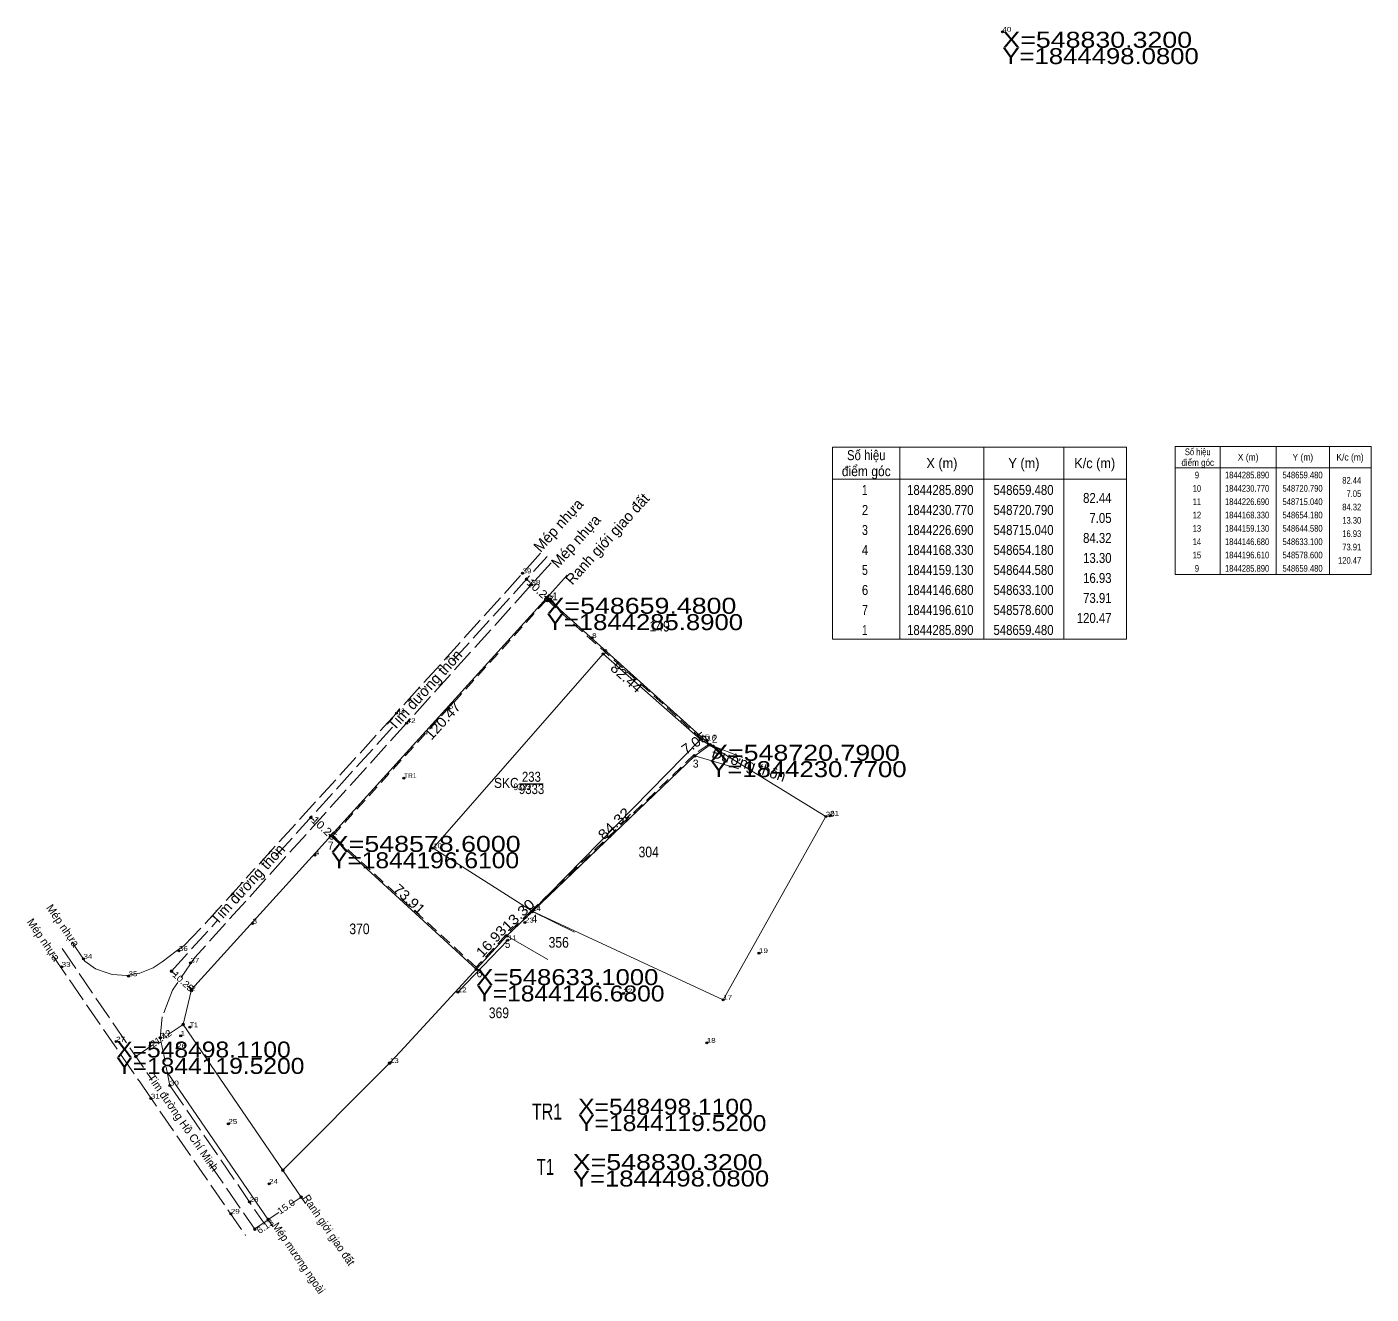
# Model space of a CAD drawing. Header units: metres. Extents: x 547557 to 548969, y 1843289 to 1844500.
# Drawn here: x 548465 to 548969, y 1844025 to 1844500 of the extents above; entities that cross this region are included whole.
import ezdxf
from ezdxf.enums import TextEntityAlignment as Align

# ---------------------------------------------------------------- set-up
doc = ezdxf.new("R2010")
doc.units = ezdxf.units.M
doc.header["$LTSCALE"] = 1.5
doc.header["$PDMODE"] = 32
doc.header["$PDSIZE"] = 0.75
for name, pattern in [('DOTTED', [1.5, 0.3, -1.2]), ('LONG_DASHED', [7.5, 6, -1.5]), ('MEDIUM_DASHED', [4.5, 3, -1.5]), ('SHORT_DASHED', [2.7, 1.5, -1.2])]:
    doc.linetypes.add(name, pattern=pattern)
for name, color, linetype, lineweight in [('1', 7, 'SHORT_DASHED', 13), ('10', 7, 'Continuous', 13), ('13', 7, 'Continuous', 25), ('2', 7, 'Continuous', 13), ('22', 7, 'LONG_DASHED', 13), ('23', 7, 'Continuous', 13), ('32', 7, 'Continuous', 13), ('5', 7, 'Continuous', 13), ('63', 7, 'Continuous', 13)]:
    doc.layers.add(name, color=color, linetype=linetype, lineweight=lineweight)
doc.layers.add('12', color=7, linetype='Continuous')
doc.layers.add('7', color=7, linetype='Continuous')

msp = doc.modelspace()

# ---------------------------------------------------------------- hatches: boundary and pattern name
at = {"layer": '10'}
for points in [[(548571.61, 1844203.46, 1), (548570.61, 1844203.46, 1)], [(548579.1, 1844196.61, 1), (548578.1, 1844196.61, 1)], [(548519.31, 1844145.89, 1), (548518.31, 1844145.89, 1)], [(548633.6, 1844146.68, 1), (548632.6, 1844146.68, 1)], [(548506, 1844113.89, 1), (548505, 1844113.89, 1)], [(548567.94, 1844061.24, 1), (548566.94, 1844061.24, 1)], [(548550.54, 1844049.24, 1), (548549.54, 1844049.24, 1)], [(548555.56, 1844052.77, 1), (548554.56, 1844052.77, 1)]]:
    msp.add_hatch(color=256, dxfattribs=at).paths.add_polyline_path(points)
at = {"layer": '2'}
for points in [[(548652.41, 1844292.81, 1), (548651.41, 1844292.81, 1)], [(548659.974, 1844285.889, 1), (548658.974, 1844285.889, 1)], [(548721.29, 1844230.77, 1), (548720.29, 1844230.77, 1)], [(548715.54, 1844226.69, 1), (548714.54, 1844226.69, 1)], [(548654.68, 1844168.33, 1), (548653.68, 1844168.33, 1)]]:
    msp.add_hatch(color=256, dxfattribs=at).paths.add_polyline_path(points)
at = {"layer": '32'}
for points in [[(548645.08, 1844159.13, 1), (548644.08, 1844159.13, 1)], [(548526.89, 1844138.98, 1), (548525.89, 1844138.98, 1)], [(548523.68, 1844125.98, 1), (548522.68, 1844125.98, 1)], [(548601.07, 1844111.4, 1), (548600.07, 1844111.4, 1)], [(548561.04, 1844071.33, 1), (548560.04, 1844071.33, 1)]]:
    msp.add_hatch(color=256, dxfattribs=at).paths.add_polyline_path(points)

# ---------------------------------------------------------------- linework, layer by layer
at = {"layer": '1', "linetype": 'Continuous'}
msp.add_lwpolyline([(548659.48, 1844285.89), (548720.79, 1844230.77), (548715.04, 1844226.69), (548654.18, 1844168.33), (548644.58, 1844159.13), (548633.1, 1844146.68), (548578.6, 1844196.61)], close=True, dxfattribs=at)
at = {"layer": '1', "linetype": 'MEDIUM_DASHED'}
msp.add_lwpolyline([(548659.52, 1844285.19), (548719.99, 1844230.82), (548714.72, 1844227.08), (548653.83, 1844168.69), (548644.22, 1844159.48), (548633.07, 1844147.39), (548579.3, 1844196.64)], close=True, dxfattribs=at)
at = {"layer": '10', "linetype": 'DOTTED'}
msp.add_line((548659.48, 1844285.89), (548720.79, 1844230.77), dxfattribs=at)
at = {"layer": '10'}
for p, q in [((548715.04, 1844226.69), (548644.58, 1844159.13)), ((548571.03, 1844203.53), (548572.31, 1844202.37)), ((548577.83, 1844197.31), (548578.6, 1844196.61)), ((548654.18, 1844168.33), (548669.96, 1844160.55)), ((548644.58, 1844159.13), (548625.07, 1844137.97)), ((548659.9, 1844150.31), (548644.58, 1844159.13)), ((548518.81, 1844145.89), (548520.31, 1844144.52)), ((548524.76, 1844140.46), (548526.39, 1844138.98)), ((548523.18, 1844125.98), (548526.39, 1844138.98)), ((548625.07, 1844137.97), (548604.51, 1844115.67)), ((548505.5, 1844113.89), (548511.89, 1844118.26)), ((548604.51, 1844115.67), (548600.57, 1844111.4)), ((548560.54, 1844071.33), (548600.57, 1844111.4)), ((548556.81, 1844050.2), (548517.24, 1844108.09)), ((548563.64, 1844058.64), (548567.44, 1844061.24)), ((548555.06, 1844052.77), (548559.02, 1844055.48)), ((548550.03, 1844049.26), (548555.09, 1844052.72))]:
    msp.add_line(p, q, dxfattribs=at)
for points in [[(548517.6, 1844122.16), (548520.61, 1844124.22), (548523.18, 1844125.98)], [(548569.09, 1844058.83), (548530.23, 1844115.67), (548523.18, 1844125.98)]]:
    msp.add_lwpolyline(points, dxfattribs=at)
for centre in [(548571.11, 1844203.46), (548578.6, 1844196.61), (548518.81, 1844145.89), (548633.1, 1844146.68), (548505.5, 1844113.89), (548567.44, 1844061.24), (548550.04, 1844049.24), (548555.06, 1844052.77)]:
    msp.add_circle(centre, 0.5, dxfattribs=at)
at = {"layer": '13'}
msp.add_line((548649.33, 1844216.12), (548658.17, 1844216.12), dxfattribs=at)
at = {"layer": '2'}
for p, q in [((548651.91, 1844292.81), (548653.28, 1844291.56)), ((548658.71, 1844286.58), (548659.47, 1844285.89))]:
    msp.add_line(p, q, dxfattribs=at)
for centre in [(548651.91, 1844292.81), (548659.474, 1844285.889), (548720.79, 1844230.77), (548715.04, 1844226.69), (548654.18, 1844168.33)]:
    msp.add_circle(centre, 0.5, dxfattribs=at)
at = {"layer": '22'}
for p, q in [((548624.34, 1844262.38), (548659.71, 1844301.42)), ((548558, 1844189.15), (548601.7, 1844237.39)), ((548531.73, 1844164.02), (548549.99, 1844184.23)), ((548518.81, 1844145.89), (548536.1, 1844164.98)), ((548523.57, 1844155.59), (548531.73, 1844164.02)), ((548481.43, 1844156.85), (548486.4, 1844149.66)), ((548477.83, 1844154.37), (548511.53, 1844105.07)), ((548527.54, 1844151.02), (548520.61, 1844140.82)), ((548494.74, 1844145.28), (548496.65, 1844144.64)), ((548520.61, 1844140.82), (548519.19, 1844138.73)), ((548519.19, 1844138.73), (548515.38, 1844128.78)), ((548514.64, 1844120.97), (548515.38, 1844128.78)), ((548533.09, 1844073.79), (548550.04, 1844049.24))]:
    msp.add_line(p, q, dxfattribs=at)
for points in [[(548657.2, 1844302.57), (548603.14, 1844242.65), (548549.99, 1844184.23)], [(548661.12, 1844298.95), (548606.99, 1844238.92), (548527.54, 1844151.02)], [(548515.33, 1844149.38), (548520.61, 1844153.36), (548523.57, 1844155.59)], [(548474.23, 1844151.88), (548507.03, 1844104.28), (548508.08, 1844102.75), (548546.6, 1844046.87)], [(548486.4, 1844149.66), (548490.29, 1844146.79), (548494.74, 1844145.28)], [(548506.91, 1844145.17), (548512.01, 1844147.21), (548515.33, 1844149.38)], [(548496.65, 1844144.64), (548502.03, 1844144.28), (548503.78, 1844144.6), (548506.91, 1844145.17)], [(548514.64, 1844120.97), (548518.25, 1844103.06), (548553.44, 1844051.59)]]:
    msp.add_lwpolyline(points, dxfattribs=at)
at = {"layer": '22', "linetype": 'Continuous'}
msp.add_lwpolyline([(548633.84, 1844146), (548633.1, 1844146.68), (548578.6, 1844196.61)], dxfattribs=at)
at = {"layer": '23'}
for p, q in [((548720.79, 1844230.77), (548715.04, 1844226.69)), ((548720.79, 1844230.77), (548732.91, 1844226.05)), ((548731.49, 1844221.75), (548715.04, 1844226.69))]:
    msp.add_line(p, q, dxfattribs=at)
msp.add_lwpolyline([(548526.39, 1844138.98), (548659.48, 1844285.89), (548667.13, 1844294.34)], dxfattribs=at)
at = {"layer": '32'}
msp.add_line((548644.96, 1844157.54), (548626.13, 1844138.01), dxfattribs=at)
msp.add_lwpolyline([(548717.13, 1844232.81), (548680.7, 1844264.82), (548616.88, 1844192.02), (548654.02, 1844168.46)], dxfattribs=at)
msp.add_lwpolyline([(548717.13, 1844232.81), (548654.02, 1844168.46), (548725.66, 1844135.21), (548764.09, 1844203.87)], close=True, dxfattribs=at)
for centre in [(548644.58, 1844159.13), (548526.39, 1844138.98), (548523.18, 1844125.98), (548600.57, 1844111.4), (548560.54, 1844071.33)]:
    msp.add_circle(centre, 0.5, dxfattribs=at)
at = {"layer": '5'}
msp.add_line((548876.78, 1844270.37), (548876.79, 1844270.37), dxfattribs=at)
at = {"layer": '63'}
for p, q in [((548791.89, 1844342.37), (548791.89, 1844270.37)), ((548823.39, 1844342.37), (548823.39, 1844270.37)), ((548853.39, 1844342.37), (548853.39, 1844270.37)), ((548911.95, 1844342.6), (548911.95, 1844294.6)), ((548932.95, 1844342.6), (548932.95, 1844294.6)), ((548952.95, 1844342.6), (548952.95, 1844294.6)), ((548895.15, 1844334.6), (548968.55, 1844334.6)), ((548766.69, 1844330.37), (548876.78, 1844330.37)), ((548876.78, 1844330.37), (548876.79, 1844330.37))]:
    msp.add_line(p, q, dxfattribs=at)
for points in [[(548876.78, 1844270.37), (548766.69, 1844270.37), (548766.69, 1844342.37), (548876.78, 1844342.37)], [(548876.78, 1844342.37), (548876.79, 1844342.37), (548876.79, 1844270.37), (548876.78, 1844270.37)]]:
    msp.add_lwpolyline(points, dxfattribs=at)
msp.add_lwpolyline([(548895.15, 1844342.6), (548968.55, 1844342.6), (548968.55, 1844294.6), (548895.15, 1844294.6)], close=True, dxfattribs=at)
at = {"layer": '7'}
for p in [(548830.32, 1844498.08), (548650.42, 1844295.06), (548653.76, 1844290.79), (548659.82, 1844284.77), (548660.62, 1844284.88), (548676.52, 1844270.84), (548680.7, 1844264.82), (548603.14, 1844242.65), (548622.76, 1844244.32), (548606.99, 1844238.92), (548717.13, 1844232.81), (548719.59, 1844232.43), (548605.95, 1844218.3), (548764.09, 1844203.87), (548765.72, 1844204.2), (548572.57, 1844189.45), (548616.88, 1844192.02), (548651.32, 1844164.16), (548654.02, 1844168.46), (548549.22, 1844163.74), (548644.96, 1844157.54), (548485.83, 1844150.56), (548521.6, 1844153.51), (548525.92, 1844149.08), (548739.08, 1844152.7), (548477.65, 1844147.55), (548502.73, 1844144.03), (548526.28, 1844138.57), (548626.13, 1844138.01), (548688.23, 1844137.55), (548725.66, 1844135.21), (548525.66, 1844124.89), (548498.11, 1844119.52), (548514.64, 1844120.97), (548522.28, 1844121.71), (548719.5, 1844119.05), (548520.97, 1844117.04), (548600.66, 1844111.49), (548518.25, 1844103.06), (548511.1, 1844098.13), (548540.15, 1844088.68), (548555.41, 1844066.2), (548548.11, 1844059.39), (548541.06, 1844054.97)]:
    msp.add_point(p, dxfattribs=at)

# ---------------------------------------------------------------- texts
at = {"layer": '1', "width": 0.85}
msp.add_text('9333', height=2.5, dxfattribs=at).set_placement((548650.31, 1844213.78), align=Align.CENTER)
at = {"layer": '10', "width": 0.85}
for s, p in [('149', (548701.84, 1844273.26)), ('304', (548697.725, 1844188.6)), ('370', (548589.295, 1844159.77)), ('356', (548663.995, 1844154.71)), ('369', (548641.58, 1844128.29))]:
    msp.add_text(s, height=4, dxfattribs=at).set_placement(p, align=Align.CENTER)
at = {"layer": '10'}
for s, height, rotation, width, p in [('10.25', 3, 317.54, 1.1, (548575.017, 1844198.388)), ('10.25', 2.5, 317.666, 1.1, (548522.333, 1844141.158)), ('21.42', 2.5, 34.365, 1.05, (548515.599, 1844119.67)), ('15.0', 2.5, 34.379, 1.1, (548562.489, 1844056.592)), ('6.13', 2.5, 34.364, 1.05, (548554.654, 1844049.244))]:
    msp.add_text(s, height=height, rotation=rotation, dxfattribs=dict(at, width=width)).set_placement(p, align=Align.CENTER)
at = {"layer": '12'}
for s, width, p in [('40', 1.25, (548830.32, 1844498.08)), ('39', 1.25, (548650.42, 1844295.06)), ('38', 1.25, (548653.76, 1844290.79)), ('6', 1.25, (548659.82, 1844284.77)), ('7', 1.25, (548660.62, 1844284.88)), ('8', 1.25, (548676.52, 1844270.84)), ('9', 1.25, (548680.7, 1844264.82)), ('5', 1.25, (548622.76, 1844244.32)), ('41', 1.25, (548603.14, 1844242.65)), ('42', 1.25, (548606.99, 1844238.92)), ('15', 1.25, (548717.13, 1844232.81)), ('16', 1.25, (548719.59, 1844232.43)), ('TR1', 1.05, (548605.95, 1844218.3)), ('20', 1.25, (548764.09, 1844203.87)), ('21', 1.25, (548765.72, 1844204.2)), ('4', 1.25, (548572.57, 1844189.45)), ('10', 1.25, (548616.88, 1844192.02)), ('14', 1.25, (548654.02, 1844168.46)), ('3', 1.25, (548549.22, 1844163.74)), ('23', 1.25, (548651.32, 1844164.16)), ('36', 1.25, (548521.6, 1844153.51)), ('11', 1.25, (548644.96, 1844157.54)), ('19', 1.25, (548739.08, 1844152.7)), ('33', 1.25, (548477.65, 1844147.55)), ('34', 1.25, (548485.83, 1844150.56)), ('37', 1.25, (548525.92, 1844149.08)), ('35', 1.25, (548502.73, 1844144.03)), ('2', 1.25, (548526.28, 1844138.57)), ('12', 1.25, (548626.13, 1844138.01)), ('22', 1.25, (548688.23, 1844137.55)), ('17', 1.25, (548725.66, 1844135.21)), ('T1', 1.1, (548525.66, 1844124.89)), ('27', 1.25, (548498.11, 1844119.52)), ('32', 1.25, (548514.64, 1844120.97)), ('1', 1.25, (548522.28, 1844121.71)), ('18', 1.25, (548719.5, 1844119.05)), ('26', 1.25, (548520.97, 1844117.04)), ('13', 1.25, (548600.66, 1844111.49)), ('30', 1.25, (548518.25, 1844103.06)), ('31', 1.25, (548511.1, 1844098.13)), ('25', 1.25, (548540.15, 1844088.68)), ('24', 1.25, (548555.41, 1844066.2)), ('28', 1.25, (548548.11, 1844059.39)), ('29', 1.25, (548541.06, 1844054.97))]:
    msp.add_text(s, height=1.8, dxfattribs=dict(at, width=width)).set_placement(p)
at = {"layer": '13'}
for s, rotation, p in [('Mép nhựa', 47.8, (548665.363, 1844311.722)), ('Ranh giới giao đất', 47.906, (548683.722, 1844306.624)), ('Mép nhựa', 47.906, (548671.894, 1844305.774))]:
    msp.add_text(s, height=4, rotation=rotation, dxfattribs=at).set_placement(p, align=Align.CENTER)
at = {"layer": '13', "width": 0.85}
msp.add_text('233', height=3.75, dxfattribs=at).set_placement((548653.755, 1844216.9), align=Align.CENTER)
at = {"layer": '13', "width": 0.9}
msp.add_text('SKC', height=3.75, dxfattribs=at).set_placement((548649, 1844214.61), align=Align.RIGHT)
at = {"layer": '2', "width": 1.1}
msp.add_text('10.25', height=3, rotation=317.534, dxfattribs=at).set_placement((548655.787, 1844287.468), align=Align.CENTER)
at = {"layer": '2', "width": 0.85}
msp.add_text('9333', height=3.75, dxfattribs=at).set_placement((548653.815, 1844212.3), align=Align.CENTER)
at = {"layer": '22'}
for s, rotation, p in [('Tim đường thôn', 47.71, (548615.3, 1844250.014)), ('Đường thôn', 340.974, (548734.643, 1844221.496)), ('Tim đường thôn', 47.71, (548548.84, 1844177.164))]:
    msp.add_text(s, height=4, rotation=rotation, dxfattribs=at).set_placement(p, align=Align.CENTER)
at = {"layer": '32'}
for s, width, p in [('X=548830.3200', 1.25, (548830.32, 1844492.08)), ('Y=1844498.0800', 1.2, (548830.32, 1844485.95)), ('X=548659.4800', 1.25, (548659.48, 1844279.89)), ('Y=1844285.8900', 1.2, (548659.48, 1844273.76)), ('X=548720.7900', 1.25, (548720.79, 1844224.77)), ('Y=1844230.7700', 1.2, (548720.79, 1844218.64)), ('X=548578.6000', 1.25, (548578.6, 1844190.61)), ('Y=1844196.6100', 1.15, (548578.6, 1844184.48)), ('X=548633.1000', 1.2, (548633.1, 1844140.68)), ('Y=1844146.6800', 1.15, (548633.1, 1844134.55)), ('X=548498.1100', 1.15, (548498.11, 1844113.52)), ('Y=1844119.5200', 1.15, (548498.11, 1844107.39)), ('X=548498.1100', 1.15, (548671.3, 1844092.07)), ('Y=1844119.5200', 1.15, (548671.3, 1844085.94)), ('X=548830.3200', 1.25, (548669.28, 1844071.31)), ('Y=1844498.0800', 1.2, (548669.28, 1844065.18))]:
    msp.add_text(s, height=6, dxfattribs=dict(at, width=width)).set_placement(p)
for s, rotation, p in [('Mép nhựa', 304.58, (548476.895, 1844162.141)), ('Mép nhựa', 304.58, (548469.625, 1844156.821)), ('Tim đường Hồ Chí Minh', 304.615, (548522.011, 1844088.262))]:
    msp.add_text(s, height=3, rotation=rotation, dxfattribs=at).set_placement(p, align=Align.CENTER)
for s, width, p in [('TR1', 0.75, (548659.615, 1844090.3)), ('T1', 0.7, (548659.015, 1844069.54))]:
    msp.add_text(s, height=6, dxfattribs=dict(at, width=width)).set_placement(p, align=Align.CENTER)
at = {"layer": '32', "width": 0.95}
for s, rotation, p in [('Ranh giới giao đất', 304.359, (548576.556, 1844048.007)), ('Mép mương ngoài', 304.58, (548565.269, 1844037.526))]:
    msp.add_text(s, height=3, rotation=rotation, dxfattribs=at).set_placement(p, align=Align.CENTER)
at = {"layer": '63'}
for s, height, width, p in [('Số hiệu', 3.75, 0.85, (548779.29, 1844337.48)), ('Số hiệu', 2.5, 0.85, (548903.55, 1844339.35)), ('điểm góc', 3.75, 0.9, (548779.295, 1844331.48)), ('X (m)', 3.75, 0.95, (548807.645, 1844334.48)), ('Y (m)', 3.75, 0.95, (548838.39, 1844334.48)), ('K/c (m)', 3.75, 0.95, (548864.94, 1844334.48)), ('điểm góc', 2.5, 0.9, (548903.55, 1844335.35)), ('X (m)', 2.5, 0.95, (548922.45, 1844337.35)), ('Y (m)', 2.5, 0.95, (548942.945, 1844337.35)), ('K/c (m)', 2.5, 0.95, (548960.65, 1844337.35)), (' 9', 2.5, 0.85, (548902.845, 1844330.65)), ('1844285.890', 2.5, 0.85, (548922.05, 1844330.65)), ('548659.480', 2.5, 0.85, (548942.855, 1844330.65)), (' 1', 3.75, 0.75, (548778.24, 1844324.43)), ('1844285.890', 3.75, 0.85, (548807.04, 1844324.43)), ('548659.480', 3.75, 0.85, (548838.24, 1844324.43)), (' 10', 2.5, 0.85, (548902.845, 1844325.65)), ('1844230.770', 2.5, 0.85, (548922.05, 1844325.65)), ('548720.790', 2.5, 0.85, (548942.855, 1844325.65)), (' 2', 3.75, 0.85, (548778.24, 1844316.93)), ('1844230.770', 3.75, 0.85, (548807.04, 1844316.93)), ('548720.790', 3.75, 0.85, (548838.24, 1844316.93)), (' 11', 2.5, 0.8, (548902.845, 1844320.65)), ('1844226.690', 2.5, 0.85, (548922.05, 1844320.65)), ('548715.040', 2.5, 0.85, (548942.855, 1844320.65)), (' 12', 2.5, 0.85, (548902.85, 1844315.65)), ('1844168.330', 2.5, 0.85, (548922.05, 1844315.65)), ('548654.180', 2.5, 0.85, (548942.855, 1844315.65)), (' 3', 3.75, 0.8, (548778.245, 1844309.43)), ('1844226.690', 3.75, 0.85, (548807.04, 1844309.43)), ('548715.040', 3.75, 0.85, (548838.24, 1844309.43)), (' 13', 2.5, 0.85, (548902.85, 1844310.65)), ('1844159.130', 2.5, 0.85, (548922.05, 1844310.65)), ('548644.580', 2.5, 0.85, (548942.855, 1844310.65)), (' 4', 3.75, 0.85, (548778.24, 1844301.93)), ('1844168.330', 3.75, 0.85, (548807.04, 1844301.93)), ('548654.180', 3.75, 0.85, (548838.24, 1844301.93)), (' 14', 2.5, 0.85, (548902.845, 1844305.65)), ('1844146.680', 2.5, 0.85, (548922.05, 1844305.65)), ('548633.100', 2.5, 0.85, (548942.855, 1844305.65)), (' 15', 2.5, 0.85, (548902.85, 1844300.65)), ('1844196.610', 2.5, 0.85, (548922.05, 1844300.65)), ('548578.600', 2.5, 0.85, (548942.855, 1844300.65)), (' 5', 3.75, 0.8, (548778.235, 1844294.43)), ('1844159.130', 3.75, 0.85, (548807.04, 1844294.43)), ('548644.580', 3.75, 0.85, (548838.24, 1844294.43)), (' 9', 2.5, 0.85, (548902.845, 1844295.65)), ('1844285.890', 2.5, 0.85, (548922.05, 1844295.65)), ('548659.480', 2.5, 0.85, (548942.855, 1844295.65)), (' 6', 3.75, 0.85, (548778.24, 1844286.93)), ('1844146.680', 3.75, 0.85, (548807.04, 1844286.93)), ('548633.100', 3.75, 0.85, (548838.24, 1844286.93)), (' 7', 3.75, 0.8, (548778.24, 1844279.43)), ('1844196.610', 3.75, 0.85, (548807.04, 1844279.43)), ('548578.600', 3.75, 0.85, (548838.24, 1844279.43)), (' 1', 3.75, 0.75, (548778.24, 1844271.93)), ('1844285.890', 3.75, 0.85, (548807.04, 1844271.93)), ('548659.480', 3.75, 0.85, (548838.24, 1844271.93))]:
    msp.add_text(s, height=height, dxfattribs=dict(at, width=width)).set_placement(p, align=Align.CENTER)
for s, height, width, p in [('82.44', 2.5, 0.85, (548964.85, 1844328.65)), ('7.05', 2.5, 0.85, (548964.85, 1844323.65)), ('82.44', 3.75, 0.85, (548871.24, 1844321.43)), ('84.32', 2.5, 0.85, (548964.85, 1844318.65)), ('7.05', 3.75, 0.85, (548871.24, 1844313.93)), ('13.30', 2.5, 0.85, (548964.85, 1844313.65)), ('16.93', 2.5, 0.85, (548964.85, 1844308.65)), ('84.32', 3.75, 0.85, (548871.24, 1844306.43)), ('73.91', 2.5, 0.85, (548964.85, 1844303.65)), ('13.30', 3.75, 0.85, (548871.24, 1844298.93)), ('120.47', 2.5, 0.85, (548964.85, 1844298.65)), ('16.93', 3.75, 0.85, (548871.24, 1844291.43)), (' 1', 3, 0.9, (548663.63, 1844284.92)), ('73.91', 3.75, 0.85, (548871.24, 1844283.93)), ('120.47', 3.75, 0.85, (548871.24, 1844276.43)), (' 2', 3, 0.9, (548723.47, 1844231.53)), (' 3', 3, 0.95, (548716.4, 1844222.22)), (' 7', 3, 0.95, (548579.56, 1844191.48)), (' 4', 3, 0.95, (548655.95, 1844164.12)), (' 5', 3, 0.9, (548645.84, 1844154.61)), (' 6', 3, 0.95, (548635.33, 1844143.63))]:
    msp.add_text(s, height=height, dxfattribs=dict(at, width=width)).set_placement(p, align=Align.RIGHT)
for s, rotation, width, p in [('82.44', 318.043, 1.1, (548688.141, 1844254.515)), ('120.47', 47.826, 1.1, (548621.947, 1844238.546)), ('7.05', 35.358, 1.05, (548715.905, 1844229.898)), ('84.32', 43.799, 1.15, (548686.107, 1844199.863)), ('73.91', 317.506, 1.1, (548606.718, 1844171.532)), ('13.30', 43.781, 1.15, (548650.118, 1844165.619)), ('16.93', 47.321, 1.1, (548640.059, 1844155.844))]:
    msp.add_text(s, height=3.75, rotation=rotation, dxfattribs=dict(at, width=width)).set_placement(p, align=Align.CENTER)

doc.saveas('drawing.dxf')
